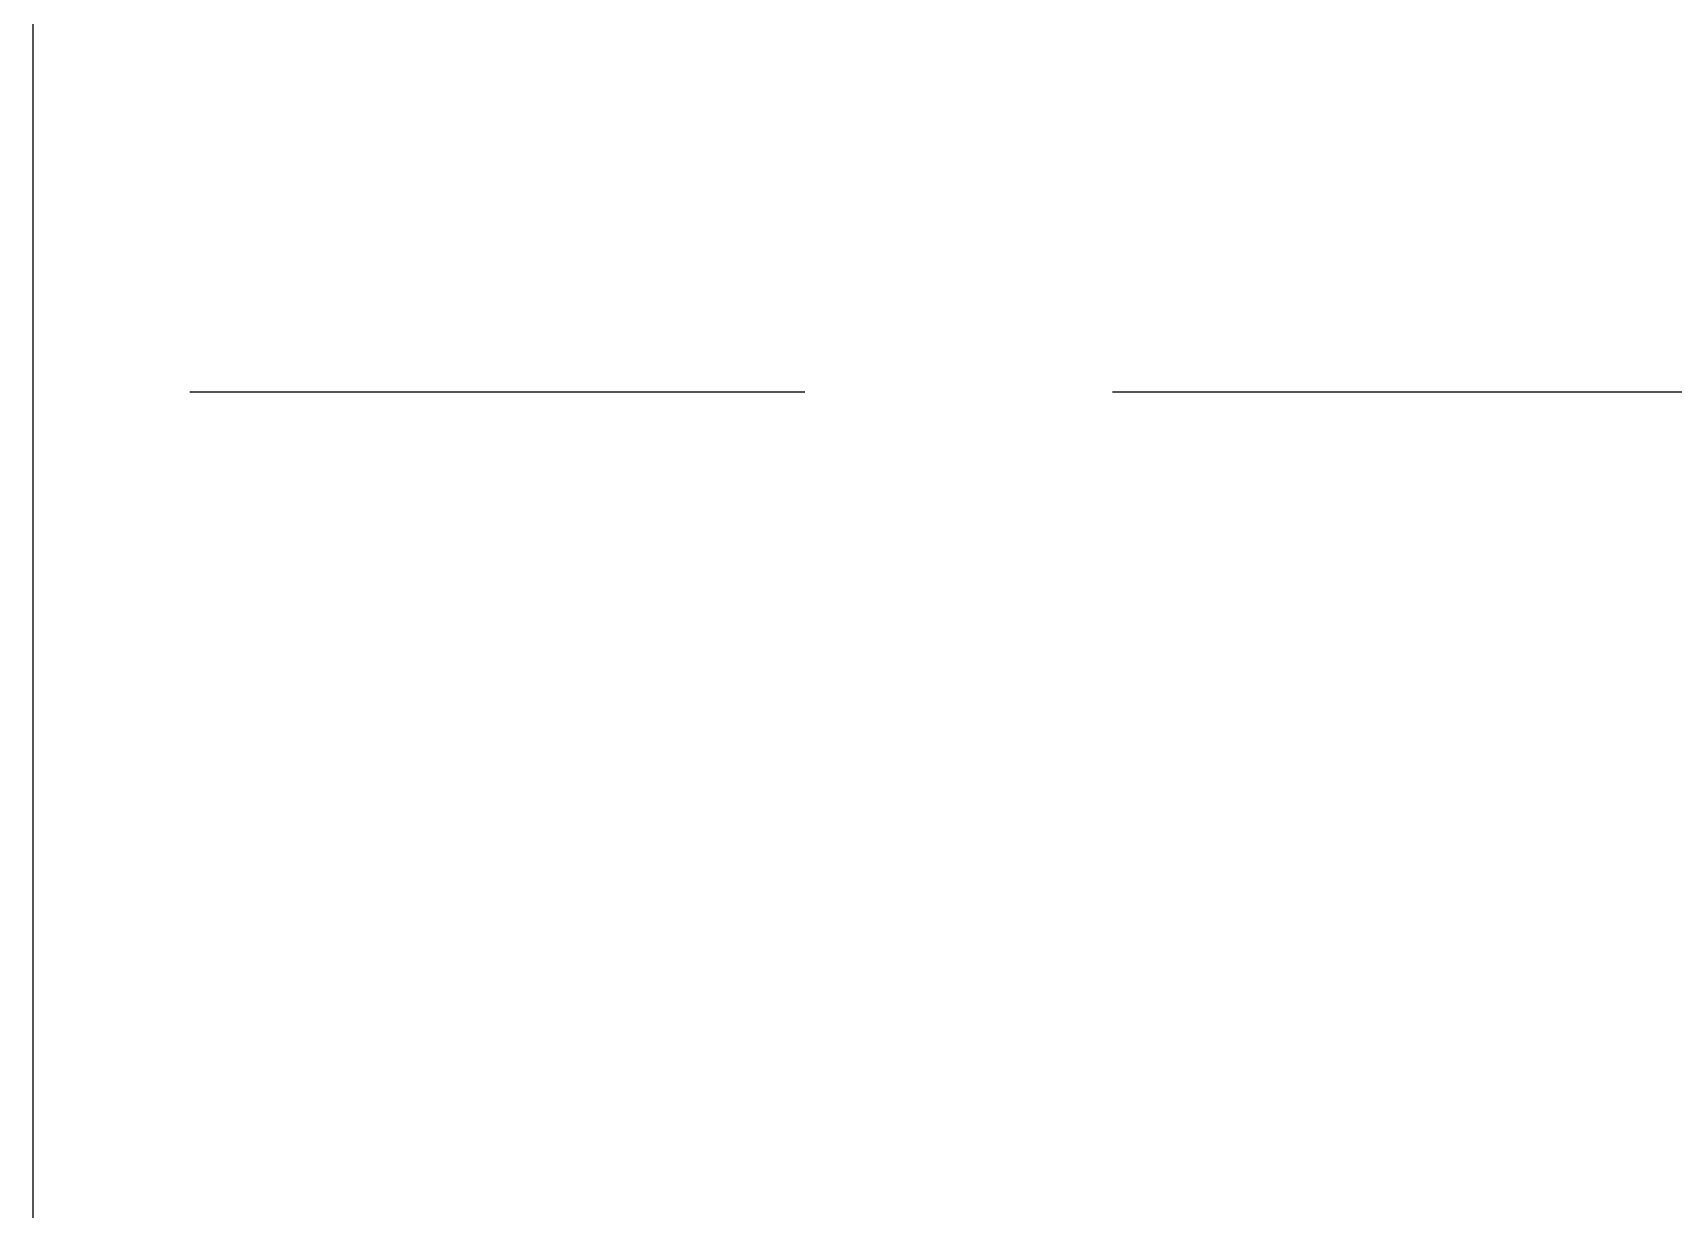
# Model space of a CAD drawing. Header units: inches. Extents: x 21 to 32698, y 13 to 3712.
# Drawn here: x 18555.71 to 18568.42, y 2575.75 to 2584.87 of the extents above; entities that cross this region are included whole.
import ezdxf

# ---------------------------------------------------------------- set-up
doc = ezdxf.new("R2010")
doc.units = ezdxf.units.IN
doc.header["$MEASUREMENT"] = 0
doc.set_wipeout_variables(frame=1)
doc.linetypes.add('DOT', pattern=[6.35, 0, -6.35])
doc.linetypes.add('IMPORT-HIDDEN2', pattern=[47.625, 31.75, -15.875])
for name, color, linetype, lineweight in [('Z_MİM_-KM-BEAM-RAY', 8, 'DOT', 25), ('Z_MİM_-KM-GLAZ', 8, 'Continuous', 25), ('Z_MİM_-KM-RAY-1', 8, 'IMPORT-HIDDEN2', 25), ('Z_MİM_-KM-WALL', 8, 'Continuous', 25), ('Z_MİM_-KM-WALL-PLASTER', 8, 'Continuous', 25)]:
    doc.layers.add(name, color=color, linetype=linetype, lineweight=lineweight)

# ---------------------------------------------------------------- blocks, each defined once
blk = doc.blocks.new('-KM_Kiriş İzi-2K')
at = {"layer": 'Z_MİM_-KM-BEAM-RAY'}
blk.add_line((2774.999, 1600.001), (3475.001, 1600.001), dxfattribs=at)
blk = doc.blocks.new('*U77')
blk.add_wipeout([(160, -25), (160, 16.5), (0, 16.5), (0, -25)])
at = {"layer": 'Z_MİM_-KM-RAY-1', "ltscale": 0.15}
blk.add_line((160, 0), (0, 0), dxfattribs=at)
at = {"layer": 'Z_MİM_-KM-WALL-PLASTER', "ltscale": 1.5}
blk.add_lwpolyline([(0.503, 15), (4.003, 15), (4.003, -8.634)], dxfattribs=at)

msp = doc.modelspace()

# ---------------------------------------------------------------- linework, layer by layer
at = {"layer": 'Z_MİM_-KM-WALL'}
msp.add_lwpolyline([(18831.714, 982.083), (17341.714, 982.083), (17341.714, 1012.083), (16641.713, 1012.083), (16641.713, 982.083), (15331.714, 982.083), (15331.714, 1637.083), (15041.714, 1637.083), (15041.715, 2582.084), (18831.714, 2582.084)], close=True, dxfattribs=at)
at = {"layer": 'Z_MİM_-KM-WALL-PLASTER'}
msp.add_lwpolyline([(18834.214, 979.583), (17339.214, 979.583), (17339.214, 1009.583), (16644.213, 1009.583), (16644.213, 979.583), (15329.214, 979.583), (15329.214, 1634.583), (15039.214, 1634.583), (15039.215, 2584.584), (18834.214, 2584.584)], close=True, dxfattribs=at)

# ---------------------------------------------------------------- block references
at = {"layer": 'Z_MİM_-KM-BEAM-RAY'}
msp.add_blockref('-KM_Kiriş İzi-2K', (15331.714, 982.083), dxfattribs=at)

# ---------------------------------------------------------------- next in the draw order: block references
at = {"layer": 'Z_MİM_-KM-GLAZ', "ltscale": 1.5}
msp.add_blockref('*U77', (18551.713, 2582.084), dxfattribs=at)

doc.saveas('drawing.dxf')
